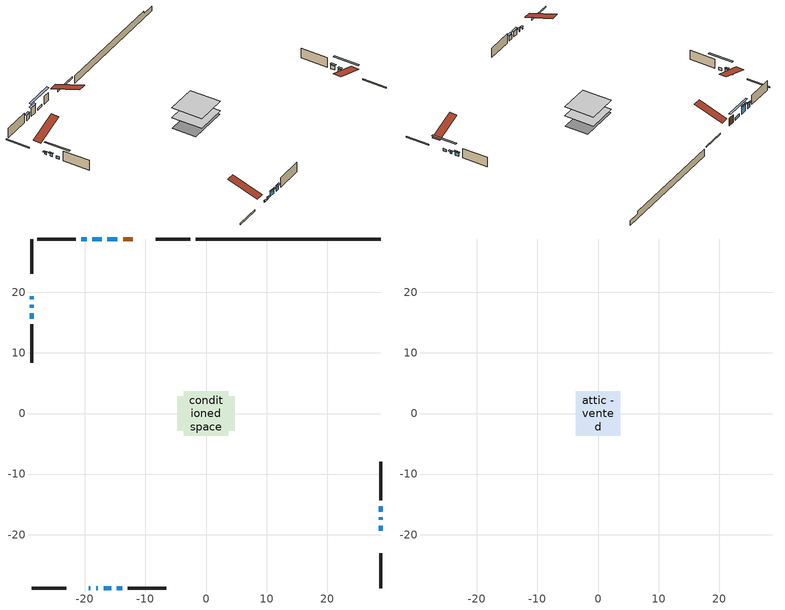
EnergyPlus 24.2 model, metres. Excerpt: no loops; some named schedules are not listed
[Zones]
conditioned space
 floor adiabatic (AdiabaticFloorConstruction): -3.7,-3.7 -3.7,3.7 3.7,3.7 3.7,-3.7 z0.92
 floor foundation (Slab1 construction): -4.74,-2.88 -4.74,2.88 4.74,2.88 4.74,-2.88 z-0.91
 wall outside (RimJoist1 construction): -2.61,28.8 -8.33,28.8 / -28.8,-28.8 -23.08,-28.8 / -28.8,28.8 -28.8,23.08 / 28.8,-28.8 28.8,-23.08 z0.92:1.22
 wall outside (AdiabaticWallConstruction 1): -12.08,28.8 -13.69,28.8 z0.92:2.95
 wall outside (AdiabaticWallConstruction): -19.33,-28.8 -19.07,-28.8 z0.92:1.18; -18.15,-28.8 -17.84,-28.8 z0.92:1.38; -28.8,19.33 -28.8,18.87 / 28.8,-17.57 28.8,-17.1 z0.92:1.48; -28.8,17.94 -28.8,17.43 z0.92:1.74; 28.8,-19.33 28.8,-18.49 / -14.62,28.8 -16.29,28.8 / -28.8,16.51 -28.8,15.66 z0.92:1.53; 28.8,-16.18 28.8,-15.28 z0.92:1.89; -17.22,28.8 -18.75,28.8 z0.92:2.93; -19.67,28.8 -20.57,28.8 / -16.91,-28.8 -15.64,-28.8 / -14.72,-28.8 -13.85,-28.8 z0.92:2.22
 wall outside (Wall1 construction): -21.49,28.8 -27.87,28.8 / -12.92,-28.8 -6.55,-28.8 / -28.8,14.74 -28.8,8.36 / 28.8,-14.36 28.8,-7.98 z0.92:3.36
 wall foundation (FoundationWall1 construction): -1.68,28.8,-0.91 -1.68,28.8,0.92 25.75,28.8,0.92 25.75,28.8,0.25 28.8,28.8,0.25 28.8,28.8,-0.91
 window (WindowConstruction 9): -19.33,-28.8 -19.08,-28.8 z0.92:1.17
 window (WindowConstruction 6): -18.15,-28.8 -17.84,-28.8 z0.92:1.38
 window (WindowConstruction 7): -28.8,19.33 -28.8,18.87 z0.92:1.48
 window (WindowConstruction 8): -28.8,17.94 -28.8,17.43 z0.92:1.73
 window (WindowConstruction 10): 28.8,-19.33 28.8,-18.49 z0.92:1.53
 window (WindowConstruction 11): -14.62,28.8 -16.29,28.8 z0.92:1.53
 window (WindowConstruction 12): -28.8,16.5 -28.8,15.67 z0.92:1.53
 window (WindowConstruction): 28.8,-17.56 28.8,-17.1 z0.92:1.48
 window (WindowConstruction 1): 28.8,-16.18 28.8,-15.29 z0.92:1.89
 window (WindowConstruction 2): -17.22,28.8 -18.75,28.8 z0.92:2.93
 window (WindowConstruction 3): -19.68,28.8 -20.57,28.8 z0.92:2.22
 window (WindowConstruction 4): -16.91,-28.8 -15.65,-28.8 z0.92:2.22
 window (WindowConstruction 5): -14.72,-28.8 -13.85,-28.8 z0.92:2.22
 door (Door): -12.08,28.8 -13.69,28.8 z0.92:2.95
 ceiling adiabatic (AdiabaticFloorConstruction): 3.7,-3.7 3.7,3.7 -3.7,3.7 -3.7,-3.7 z0.92
attic - vented
 floor to conditioned space (Floor1 construction Reversed): -3.69,-3.69 -3.69,3.69 3.69,3.69 3.69,-3.69 z3.36
 roof outside (Roof1 construction): -11.15,28.8,3.36 -11.15,21.6,5.76 -9.25,21.6,5.76 -9.25,28.8,3.36; -20.26,-28.8,3.36 -20.26,-21.6,5.76 -22.16,-21.6,5.76 -22.16,-28.8,3.36; -28.8,20.26,3.36 -21.6,20.26,5.76 -21.6,22.16,5.76 -28.8,22.16,3.36; 28.8,-20.26,3.36 21.6,-20.26,5.76 21.6,-22.16,5.76 28.8,-22.16,3.36
shading: -18.88,-28.8 -19.53,-28.8 -19.53,-29.21 -18.88,-29.21 z1.37; -17.64,-28.8 -18.35,-28.8 -18.35,-29.21 -17.64,-29.21 z1.58; -28.8,18.67 -28.8,19.53 -29.21,19.53 -29.21,18.67 z1.68; -28.8,17.23 -28.8,18.14 -29.21,18.14 -29.21,17.23 z1.93; 28.8,-15.85 28.8,-21.97 29.21,-21.97 29.21,-15.85 z4.17; -18.93,28.8 -11.98,28.8 -11.98,29.21 -18.93,29.21 z4.17; -28.8,13.03 -28.8,19.14 -29.21,19.14 -29.21,13.03 z4.17; 28.8,-16.9 28.8,-17.76 29.21,-17.76 29.21,-16.9 z1.68; 28.8,-15.08 28.8,-16.38 29.21,-16.38 29.21,-15.08 z2.09; -18.95,28.8 -17.02,28.8 -17.02,29.21 -18.95,29.21 z3.13; -20.77,28.8 -19.47,28.8 -19.47,29.21 -20.77,29.21 z2.42; -15.44,-28.8 -17.11,-28.8 -17.11,-29.21 -15.44,-29.21 z2.42; -13.65,-28.8 -14.92,-28.8 -14.92,-29.21 -13.65,-29.21 z2.42
[Building]
Building 1: Terrain=Suburbs
[Site:Location]
Toronto Intl AP_ON: Latitude {deg}=43.68; Longitude {deg}=-79.63; Time Zone {hr}=-5; Elevation {m}=173; Keep Site Location Information=Yes
[Site:GroundTemperature:Shallow]
4.59119, 2.66285, 2.50842, 3.42352, 7.09712, 10.7536, 13.9236, 15.9317, 16.1023, 14.4691, 11.3799, 7.83558
[Site:WaterMainsTemperature]
Calculation Method=Schedule; Temperature Schedule=mains temperature schedule
[Material] Roughness=Rough; Thermal Absorptance=0.9
Name | Thickness {m} | Conductivity {W/m-K} | Density {kg/m3} | Specific Heat {J/kg-K} | Solar Absorptance | Visible Absorptance
asphalt or fiberglass shingles | 0.00635 | 0.162714 | 1121.4 | 1465.45 | 0.4 | 0.4
ceiling loosefill ins | 0.0846667 | 0.0480833 | 16.02 | 1046.75 | 0.7 | 0.7
ceiling stud and cavity | 0.1397 | 0.118768 | 65.682 | 1177.47 | 0.7 | 0.7
concrete 4.0 in. | 0.1016 | 1.803125 | 2242.8 | 837.4 | 0.7 | 0.7
concrete 8.0 in. | 0.2032 | 1.803125 | 2242.8 | 837.4 | 0.7 | 0.7
door material | 0.04445 | 0.188738 | 512.64 | 1214.23 | 0.7 | 0.7
floor covering | 0.0127 | 0.0433444 | 54.468 | 1339.84 | 0.6 | 0.6
floor rigid ins; wall rigid ins | 0.512978 | 0.029427 | 32.04 | 1214.23 | 0.7 | 0.7
floor stud and cavity | 0.1397 | 1.75129 | 37.0049 | 1207.88 | 0.7 | 0.7
furniture material conditioned space 1 | 0.1524 | 0.115458 | 640.8 | 1214.23 | 0.6 | 0.6
gypsum board | 0.0127 | 0.160291 | 801 | 837.4 | 0.6 | 0.6
osb sheathing 0.5 in. | 0.0127 | 0.115458 | 512.64 | 1214.23 | 0.7 | 0.7
osb sheathing 0.75 in. | 0.01905 | 0.115458 | 512.64 | 1214.23 | 0.7 | 0.7
rim joist stud and cavity | 0.0508 | 0.126838 | 50.32683 | 1063.81 | 0.6 | 0.6
wall stud and cavity | 0.1397 | 0.702165 | 139.0536 | 1170.24 | 0.7 | 0.7
wall stud and cavity 1 | 0.0889 | 0.380278 | 52.3479 | 1209.89 | 0.7 | 0.7
wall stud and cavity 2 | 0.0889 | 0.391764 | 83.0341 | 1211.67 | 0.7 | 0.7
wood siding | 0.0254 | 0.102417 | 544.68 | 1172.36 | 0.4 | 0.4
wood siding 1; wood siding 2; wood siding 3 | 0.0254 | 0.102417 | 544.68 | 1172.36 | 0.7 | 0.7
[WindowMaterial:SimpleGlazingSystem]
Name | U-Factor {W/m2-K} | Solar Heat Gain Coefficient
WindowMaterial | 2.623236 | 0.26
WindowMaterial 1 | 4.92112 | 0.58
WindowMaterial 2 | 4.33856 | 0.68
WindowMaterial 3 | 5.11758 | 0.62
WindowMaterial 4 | 4.91147 | 0.57
WindowMaterial 5 | 4.5742 | 0.5
WindowMaterial 6 | 2.72941 | 0.26
WindowMaterial 7 | 4.46404 | 0.48
WindowMaterial 8 | 7.59319 | 0.54
WindowMaterial 9 | 2.69251 | 0.43
[Construction]
AdiabaticFloorConstruction: floor stud and cavity, floor rigid ins, osb sheathing 0.75 in., floor covering
AdiabaticWallConstruction: wood siding 2, wall rigid ins, wall stud and cavity 1, gypsum board
AdiabaticWallConstruction 1: wood siding 3, wall rigid ins, wall stud and cavity 1, gypsum board
Door: door material
Floor1 construction Reversed: gypsum board, ceiling stud and cavity, ceiling loosefill ins
FoundationWall1 construction: concrete 8.0 in.
furniture construction conditioned space 1: furniture material conditioned space 1
PartitionWallConstruction: gypsum board, wall stud and cavity 2, gypsum board
RimJoist1 construction: wood siding 1, rim joist stud and cavity
Roof1 construction: asphalt or fiberglass shingles
Slab1 construction: concrete 4.0 in.
Wall1 construction: wood siding, osb sheathing 0.5 in., wall stud and cavity, gypsum board
WindowConstruction; WindowConstruction 7: WindowMaterial
WindowConstruction 1: WindowMaterial 1
WindowConstruction 10; WindowConstruction 11; WindowConstruction 12: WindowMaterial 9
WindowConstruction 2: WindowMaterial 2
WindowConstruction 3: WindowMaterial 3
WindowConstruction 4: WindowMaterial 4
WindowConstruction 5: WindowMaterial 5
WindowConstruction 6: WindowMaterial 6
WindowConstruction 8: WindowMaterial 7
WindowConstruction 9: WindowMaterial 8
[Zone] Multiplier=1; Part of Total Floor Area=Yes
Name | Volume {m3}
attic - vented | 21.252
conditioned space | 249.5
[Space]
Name | Zone | Volume {m3}
attic - vented 1 | attic - vented | 21.252
conditioned space 1 | conditioned space | 249.5
[ZoneInfiltration:EffectiveLeakageArea]
infil attic - vented 1: Zone or Space=attic - vented 1; Schedule=Always On Discrete; Effective Air Leakage Area {cm2}=2258.48; Stack Coefficient=0.000166794; Wind Coefficient=8.72589e-06
[ZoneMixing]
whole house fan mix: Zone or Space=attic - vented; Schedule=Always On Continuous; Design Flow Rate Calculation Method=Flow/Zone; Design Flow Rate {m3/s}=0; Source Zone or Space=conditioned space
[SurfaceProperty:ExposedFoundationPerimeter]
Slab1: Exposed Perimeter Calculation Method=TotalExposedPerimeter; Total Exposed Perimeter {m}=30.481
[InternalMass] Zone or ZoneList=conditioned space; Space or SpaceList=conditioned space 1
Name | Construction | Surface Area {m2}
furniture mass conditioned space 1 | furniture construction conditioned space 1 | 43.68
partition wall mass | PartitionWallConstruction | 109.2
[Lights]
interior lighting: Zone or ZoneList or Space or SpaceList=conditioned space 1; Schedule=interior lighting schedule; Design Level Calculation Method=LightingLevel; Lighting Level {W}=343.2; Return Air Fraction=0; Fraction Radiant=0.6; Fraction Visible=0.2; Fraction Replaceable=1
[People]
occupants: Zone or ZoneList or Space or SpaceList=conditioned space 1; Number of People Schedule=occupants schedule; Number of People Calculation Method=People; Number of People=3; Fraction Radiant=0.314171; Sensible Heat Fraction=0.56303; Activity Level Schedule=occupants activity schedule; Carbon Dioxide Generation Rate {m3/s-W}=0; Enable ASHRAE 55 Comfort Warnings=No; Mean Radiant Temperature Calculation Type=EnclosureAveraged
[ElectricEquipment] Zone or ZoneList or Space or SpaceList=conditioned space 1; Design Level Calculation Method=EquipmentLevel
Name | Schedule | Design Level {W} | Fraction Latent | Fraction Radiant | Fraction Lost
clothes dryer | clothes dryer schedule | 140.772 | 0.015 | 0.081 | 0.85
clothes washer | clothes washer schedule | 32.1985 | 0.03 | 0.162 | 0.7
cooking range | cooking range schedule | 215.147 | 0.08 | 0.432 | 0.2
dishwasher | dishwasher schedule | 66.8632 | 0.3 | 0.18 | 0.4
fridge | fridge schedule | 72.9452 | 0 | 0.6 | 0
mech vent bath fan 0 | mech vent bath fan 0 schedule | 50.2 | 0 | 0 | 1
mech vent bath fan 1 | mech vent bath fan 1 schedule | 50.2 | 0 | 0 | 1
mech vent house fan | mech vent house fan schedule | 0 | 0 | 0 | 1
mech vent house fan cfis | mech vent house fan cfis schedule | 0 | 0 | 0 | 0
mech vent range fan 0 | mech vent range fan 0 schedule | 57 | 0 | 0 | 1
misc plug loads | misc plug loads schedule | 494.7 | 0.045 | 0.513 | 0.1
whole house fan | Always On Discrete | 0 | 0 | 0 | 1
[OtherEquipment] Zone or ZoneList or Space or SpaceList=conditioned space 1; Design Level Calculation Method=EquipmentLevel
Name | Fuel Type | Schedule | Design Level {W} | Fraction Latent | Fraction Radiant | Fraction Lost
clothes dryer 1 | Electricity | clothes dryer schedule | 0 | 0.015 | 0.081 | 0.85
cooking range 1 | Electricity | cooking range schedule | 0 | 0.08 | 0.432 | 0.2
general water use latent | None | general water use schedule | 62.594 | 1 | 0 | 0
general water use sensible | None | general water use schedule | -61.6891 | 0 | 0.6 | 0
mech vent house fan latent load | None | Always On Discrete | 0 | 1 | 0 | 0
mech vent house fan sensible load | None | Always On Discrete | 0 | 0 | 0 | 0
water heater energy adjustment1 | NaturalGas | Always On Discrete | 0.01 | 0 | 0 | 1
[ZoneInfiltration:DesignFlowRate] Zone or ZoneList or Space or SpaceList=conditioned space 1; Schedule=Always On Discrete; Design Flow Rate Calculation Method=Flow/Zone; Design Flow Rate {m3/s}=0
infil flow; natural vent flow; whole house fan flow
[AvailabilityManager:Scheduled]
central ac and furnace airloop Availability Manager: Schedule=Always On Discrete
[Foundation:Kiva]
Foundation Kiva 1: Initial Indoor Air Temperature {C}=18; Wall Height Above Grade {m}=0.919978; Wall Depth Below Slab {m}=0.2032
[Foundation:Kiva:Settings]
Soil Conductivity {W/m-K}=0.849921; Soil Density {kg/m3}=1842.3; Soil Specific Heat {J/kg-K}=418.7; Ground Solar Absorptivity=0.9; Ground Thermal Absorptivity=0.9; Ground Surface Roughness {m}=0.03; Far-Field Width {m}=40; Deep-Ground Boundary Condition=ZeroFlux; Deep-Ground Depth {m}=40; Minimum Cell Dimension {m}=0.2; Maximum Cell Growth Coefficient=3; Simulation Timestep=Timestep
[Exterior:Lights]
exterior lighting: Schedule=exterior lighting schedule; Design Level {W}=75.6
[EnergyManagementSystem:GlobalVariable]
central_ac_and_furnace_airloop_Fan_RTF
infil_program_Qfan
infil_program_Qinf
natural_vent_program_Qnv
natural_vent_program_Qwhf
[EnergyManagementSystem:Sensor]
Name | Output:Variable or Output:Meter Index Key | Output:Variable or Output:Meter
airflow_gain | infil flow | Infiltration Sensible Heat Gain Energy
airflow_gain_1 | natural vent flow | Infiltration Sensible Heat Gain Energy
airflow_gain_2 | whole house fan flow | Infiltration Sensible Heat Gain Energy
airflow_loss | infil flow | Infiltration Sensible Heat Loss Energy
airflow_loss_1 | natural vent flow | Infiltration Sensible Heat Loss Energy
airflow_loss_2 | whole house fan flow | Infiltration Sensible Heat Loss Energy
clg_load_cond |  | Cooling:EnergyTransfer:Zone:CONDITIONED SPACE
clg_sp_s; clg_sp_s_1 | cooling setpoint | Schedule Value
clothes_dryer_exhaust_0_sch_s | clothes dryer exhaust 0 schedule | Schedule Value
cool_season | cooling season schedule | Schedule Value
htg_load_cond |  | Heating:EnergyTransfer:Zone:CONDITIONED SPACE
htg_sp_s; htg_sp_s_1 | heating setpoint | Schedule Value
ig_ee_conv | clothes dryer | Electric Equipment Convective Heating Energy
ig_ee_conv_2 | cooking range | Electric Equipment Convective Heating Energy
ig_ee_conv_4 | fridge | Electric Equipment Convective Heating Energy
ig_ee_conv_5 | misc plug loads | Electric Equipment Convective Heating Energy
ig_ee_conv_6 | whole house fan | Electric Equipment Convective Heating Energy
ig_ee_rad | clothes dryer | Electric Equipment Radiant Heating Energy
ig_ee_rad_2 | cooking range | Electric Equipment Radiant Heating Energy
ig_ee_rad_4 | fridge | Electric Equipment Radiant Heating Energy
ig_ee_rad_5 | misc plug loads | Electric Equipment Radiant Heating Energy
ig_ee_rad_6 | whole house fan | Electric Equipment Radiant Heating Energy
ig_lgt_conv | interior lighting | Lights Convective Heating Energy
ig_lgt_rad | interior lighting | Lights Radiant Heating Energy
ig_lgt_vis | interior lighting | Lights Visible Radiation Heating Energy
ig_oe_conv | clothes dryer 1 | Other Equipment Convective Heating Energy
ig_oe_conv_1 | cooking range 1 | Other Equipment Convective Heating Energy
ig_oe_conv_2 | general water use latent | Other Equipment Convective Heating Energy
ig_oe_conv_3 | general water use sensible | Other Equipment Convective Heating Energy
ig_oe_conv_4 | water heater energy adjustment1 | Other Equipment Convective Heating Energy
ig_oe_rad | clothes dryer 1 | Other Equipment Radiant Heating Energy
ig_oe_rad_1 | cooking range 1 | Other Equipment Radiant Heating Energy
ig_oe_rad_2 | general water use latent | Other Equipment Radiant Heating Energy
ig_oe_rad_3 | general water use sensible | Other Equipment Radiant Heating Energy
ig_oe_rad_4 | water heater energy adjustment1 | Other Equipment Radiant Heating Energy
ig_ppl_conv | occupants | People Convective Heating Energy
ig_ppl_rad | occupants | People Radiant Heating Energy
im_conv | furniture mass conditioned space 1 | Surface Inside Face Convection Heat Gain Energy
im_conv_1 | partition wall mass | Surface Inside Face Convection Heat Gain Energy
im_ig | furniture mass conditioned space 1 | Surface Inside Face Internal Gains Radiation Heat Gain Energy
im_ig_1 | partition wall mass | Surface Inside Face Internal Gains Radiation Heat Gain Energy
im_lgt | furniture mass conditioned space 1 | Surface Inside Face Lights Radiation Heat Gain Energy
im_lgt_1 | partition wall mass | Surface Inside Face Lights Radiation Heat Gain Energy
im_sol | furniture mass conditioned space 1 | Surface Inside Face Solar Radiation Heat Gain Energy
im_sol_1 | partition wall mass | Surface Inside Face Solar Radiation Heat Gain Energy
im_surf | furniture mass conditioned space 1 | Surface Inside Face Net Surface Thermal Radiation Heat Gain Energy
im_surf_1 | partition wall mass | Surface Inside Face Net Surface Thermal Radiation Heat Gain Energy
mech_vent_bath_fan_0_sch_s | mech vent bath fan 0 schedule | Schedule Value
mech_vent_bath_fan_1_sch_s | mech vent bath fan 1 schedule | Schedule Value
mech_vent_range_fan_0_sch_s | mech vent range fan 0 schedule | Schedule Value
mv_conv | mech vent bath fan 0 | Electric Equipment Convective Heating Energy
mv_conv_1 | mech vent bath fan 1 | Electric Equipment Convective Heating Energy
mv_conv_2 | mech vent house fan | Electric Equipment Convective Heating Energy
mv_conv_3 | mech vent house fan cfis | Electric Equipment Convective Heating Energy
mv_conv_4 | mech vent range fan 0 | Electric Equipment Convective Heating Energy
mv_conv_5 | mech vent house fan latent load | Other Equipment Convective Heating Energy
mv_conv_6 | mech vent house fan sensible load | Other Equipment Convective Heating Energy
mv_rad | mech vent bath fan 0 | Electric Equipment Radiant Heating Energy
mv_rad_1 | mech vent bath fan 1 | Electric Equipment Radiant Heating Energy
mv_rad_2 | mech vent house fan | Electric Equipment Radiant Heating Energy
mv_rad_3 | mech vent house fan cfis | Electric Equipment Radiant Heating Energy
mv_rad_4 | mech vent range fan 0 | Electric Equipment Radiant Heating Energy
mv_rad_5 | mech vent house fan latent load | Other Equipment Radiant Heating Energy
mv_rad_6 | mech vent house fan sensible load | Other Equipment Radiant Heating Energy
natural_vent_s | natural vent schedule | Schedule Value
out_pb_s |  | Site Outdoor Air Barometric Pressure
out_wt_s |  | Site Outdoor Air Humidity Ratio
site_vw_s |  | Site Wind Speed
ss_back_out | Window1 | Surface Window Shortwave from Zone Back Out Window Heat Transfer Rate
ss_back_out_1 | Window10 | Surface Window Shortwave from Zone Back Out Window Heat Transfer Rate
ss_back_out_10 | Window5 | Surface Window Shortwave from Zone Back Out Window Heat Transfer Rate
ss_back_out_11 | Window6 | Surface Window Shortwave from Zone Back Out Window Heat Transfer Rate
ss_back_out_12 | Window8 | Surface Window Shortwave from Zone Back Out Window Heat Transfer Rate
ss_back_out_2 | Window11 | Surface Window Shortwave from Zone Back Out Window Heat Transfer Rate
ss_back_out_3 | Window12 | Surface Window Shortwave from Zone Back Out Window Heat Transfer Rate
ss_back_out_4 | Window13 | Surface Window Shortwave from Zone Back Out Window Heat Transfer Rate
ss_back_out_5 | Window14 | Surface Window Shortwave from Zone Back Out Window Heat Transfer Rate
ss_back_out_6 | Window16 | Surface Window Shortwave from Zone Back Out Window Heat Transfer Rate
ss_back_out_7 | Window2 | Surface Window Shortwave from Zone Back Out Window Heat Transfer Rate
ss_back_out_8 | Window3 | Surface Window Shortwave from Zone Back Out Window Heat Transfer Rate
ss_back_out_9 | Window4 | Surface Window Shortwave from Zone Back Out Window Heat Transfer Rate
ss_conv | Door1 | Surface Inside Face Convection Heat Gain Energy
ss_conv_1 | Window1 | Surface Inside Face Convection Heat Gain Energy
ss_conv_10 | Window4 | Surface Inside Face Convection Heat Gain Energy
ss_conv_11 | Window5 | Surface Inside Face Convection Heat Gain Energy
ss_conv_12 | Window6 | Surface Inside Face Convection Heat Gain Energy
ss_conv_13 | Window8 | Surface Inside Face Convection Heat Gain Energy
ss_conv_2 | Window10 | Surface Inside Face Convection Heat Gain Energy
ss_conv_3 | Window11 | Surface Inside Face Convection Heat Gain Energy
ss_conv_4 | Window12 | Surface Inside Face Convection Heat Gain Energy
ss_conv_5 | Window13 | Surface Inside Face Convection Heat Gain Energy
ss_conv_6 | Window14 | Surface Inside Face Convection Heat Gain Energy
ss_conv_7 | Window16 | Surface Inside Face Convection Heat Gain Energy
ss_conv_8 | Window2 | Surface Inside Face Convection Heat Gain Energy
ss_conv_9 | Window3 | Surface Inside Face Convection Heat Gain Energy
ss_ig | Door1 | Surface Inside Face Internal Gains Radiation Heat Gain Energy
ss_ig_1 | Window1 | Surface Inside Face Internal Gains Radiation Heat Gain Energy
ss_ig_10 | Window4 | Surface Inside Face Internal Gains Radiation Heat Gain Energy
ss_ig_11 | Window5 | Surface Inside Face Internal Gains Radiation Heat Gain Energy
ss_ig_12 | Window6 | Surface Inside Face Internal Gains Radiation Heat Gain Energy
ss_ig_13 | Window8 | Surface Inside Face Internal Gains Radiation Heat Gain Energy
ss_ig_2 | Window10 | Surface Inside Face Internal Gains Radiation Heat Gain Energy
ss_ig_3 | Window11 | Surface Inside Face Internal Gains Radiation Heat Gain Energy
ss_ig_4 | Window12 | Surface Inside Face Internal Gains Radiation Heat Gain Energy
ss_ig_5 | Window13 | Surface Inside Face Internal Gains Radiation Heat Gain Energy
ss_ig_6 | Window14 | Surface Inside Face Internal Gains Radiation Heat Gain Energy
ss_ig_7 | Window16 | Surface Inside Face Internal Gains Radiation Heat Gain Energy
ss_ig_8 | Window2 | Surface Inside Face Internal Gains Radiation Heat Gain Energy
ss_ig_9 | Window3 | Surface Inside Face Internal Gains Radiation Heat Gain Energy
ss_lgt | Door1 | Surface Inside Face Lights Radiation Heat Gain Energy
ss_sol | Door1 | Surface Inside Face Solar Radiation Heat Gain Energy
ss_surf | Door1 | Surface Inside Face Net Surface Thermal Radiation Heat Gain Energy
ss_surf_1 | Window1 | Surface Inside Face Net Surface Thermal Radiation Heat Gain Energy
ss_surf_10 | Window4 | Surface Inside Face Net Surface Thermal Radiation Heat Gain Energy
ss_surf_11 | Window5 | Surface Inside Face Net Surface Thermal Radiation Heat Gain Energy
ss_surf_12 | Window6 | Surface Inside Face Net Surface Thermal Radiation Heat Gain Energy
ss_surf_13 | Window8 | Surface Inside Face Net Surface Thermal Radiation Heat Gain Energy
ss_surf_2 | Window10 | Surface Inside Face Net Surface Thermal Radiation Heat Gain Energy
ss_surf_3 | Window11 | Surface Inside Face Net Surface Thermal Radiation Heat Gain Energy
ss_surf_4 | Window12 | Surface Inside Face Net Surface Thermal Radiation Heat Gain Energy
ss_surf_5 | Window13 | Surface Inside Face Net Surface Thermal Radiation Heat Gain Energy
ss_surf_6 | Window14 | Surface Inside Face Net Surface Thermal Radiation Heat Gain Energy
ss_surf_7 | Window16 | Surface Inside Face Net Surface Thermal Radiation Heat Gain Energy
ss_surf_8 | Window2 | Surface Inside Face Net Surface Thermal Radiation Heat Gain Energy
ss_surf_9 | Window3 | Surface Inside Face Net Surface Thermal Radiation Heat Gain Energy
ss_trans_in | Window1 | Surface Window Transmitted Solar Radiation Rate
ss_trans_in_1 | Window10 | Surface Window Transmitted Solar Radiation Rate
ss_trans_in_10 | Window5 | Surface Window Transmitted Solar Radiation Rate
ss_trans_in_11 | Window6 | Surface Window Transmitted Solar Radiation Rate
ss_trans_in_12 | Window8 | Surface Window Transmitted Solar Radiation Rate
ss_trans_in_2 | Window11 | Surface Window Transmitted Solar Radiation Rate
ss_trans_in_3 | Window12 | Surface Window Transmitted Solar Radiation Rate
ss_trans_in_4 | Window13 | Surface Window Transmitted Solar Radiation Rate
ss_trans_in_5 | Window14 | Surface Window Transmitted Solar Radiation Rate
ss_trans_in_6 | Window16 | Surface Window Transmitted Solar Radiation Rate
ss_trans_in_7 | Window2 | Surface Window Transmitted Solar Radiation Rate
ss_trans_in_8 | Window3 | Surface Window Transmitted Solar Radiation Rate
ss_trans_in_9 | Window4 | Surface Window Transmitted Solar Radiation Rate
ss_trans_out | Window1 | Surface Inside Face Initial Transmitted Diffuse Transmitted Out Window Solar Radiation Rate
ss_trans_out_1 | Window10 | Surface Inside Face Initial Transmitted Diffuse Transmitted Out Window Solar Radiation Rate
ss_trans_out_10 | Window5 | Surface Inside Face Initial Transmitted Diffuse Transmitted Out Window Solar Radiation Rate
ss_trans_out_11 | Window6 | Surface Inside Face Initial Transmitted Diffuse Transmitted Out Window Solar Radiation Rate
ss_trans_out_12 | Window8 | Surface Inside Face Initial Transmitted Diffuse Transmitted Out Window Solar Radiation Rate
ss_trans_out_2 | Window11 | Surface Inside Face Initial Transmitted Diffuse Transmitted Out Window Solar Radiation Rate
ss_trans_out_3 | Window12 | Surface Inside Face Initial Transmitted Diffuse Transmitted Out Window Solar Radiation Rate
ss_trans_out_4 | Window13 | Surface Inside Face Initial Transmitted Diffuse Transmitted Out Window Solar Radiation Rate
ss_trans_out_5 | Window14 | Surface Inside Face Initial Transmitted Diffuse Transmitted Out Window Solar Radiation Rate
ss_trans_out_6 | Window16 | Surface Inside Face Initial Transmitted Diffuse Transmitted Out Window Solar Radiation Rate
ss_trans_out_7 | Window2 | Surface Inside Face Initial Transmitted Diffuse Transmitted Out Window Solar Radiation Rate
ss_trans_out_8 | Window3 | Surface Inside Face Initial Transmitted Diffuse Transmitted Out Window Solar Radiation Rate
ss_trans_out_9 | Window4 | Surface Inside Face Initial Transmitted Diffuse Transmitted Out Window Solar Radiation Rate
s_conv | Floor1 | Surface Inside Face Convection Heat Gain Energy
s_conv_1 | FoundationWall1 | Surface Inside Face Convection Heat Gain Energy
s_conv_10 | Wall1:180 | Surface Inside Face Convection Heat Gain Energy
s_conv_11 | Wall1:270 | Surface Inside Face Convection Heat Gain Energy
s_conv_12 | Wall1:90 | Surface Inside Face Convection Heat Gain Energy
s_conv_2 | inferred conditioned ceiling | Surface Inside Face Convection Heat Gain Energy
s_conv_3 | inferred conditioned floor | Surface Inside Face Convection Heat Gain Energy
s_conv_4 | RimJoist1:0 | Surface Inside Face Convection Heat Gain Energy
s_conv_5 | RimJoist1:180 | Surface Inside Face Convection Heat Gain Energy
s_conv_6 | RimJoist1:270 | Surface Inside Face Convection Heat Gain Energy
s_conv_7 | RimJoist1:90 | Surface Inside Face Convection Heat Gain Energy
s_conv_8 | Slab1 | Surface Inside Face Convection Heat Gain Energy
